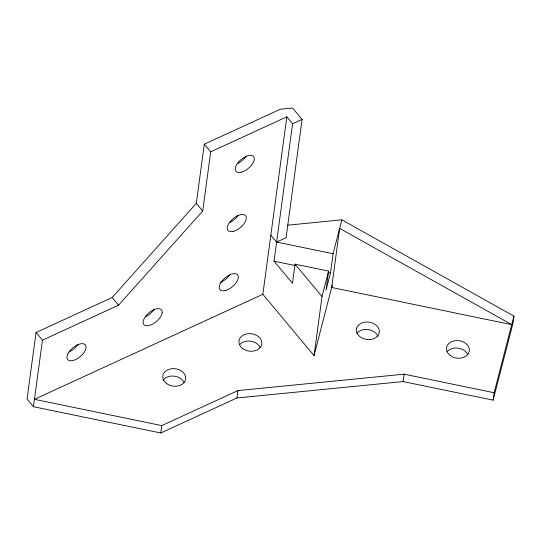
<?xml version="1.0" encoding="UTF-8"?>
<svg xmlns="http://www.w3.org/2000/svg" width="541" height="541" viewBox="0 0 541 541"><rect width="100%" height="100%" fill="white"/><g stroke="black" fill="none" stroke-linecap="round" stroke-linejoin="round"><path stroke-width="0.81" d="M270.831 235.186L276.613 242.07L286.094 237.722L302.067 119.433L292.559 108.011L280.4 109.208L204.302 144.183L196.309 203.335L112.176 297.489L36.044 332.499L27.05 399.042L33.447 406.704L160.778 432.989L236.911 397.987L403.079 381.561L493.115 400.144L512.949 323.532L513.95 316.133L341.865 219.829L287.46 225.218M33.447 406.704L42.448 340.161L36.044 332.499M160.778 432.989L161.779 425.598L237.912 390.588L404.08 374.169L494.116 392.752L493.115 400.144M42.448 340.161L118.58 305.151L202.706 210.997L210.706 151.845L204.302 144.183M236.911 397.987L237.912 390.588M332.275 285.161L314.044 355.606L262.845 294.29L286.838 116.842L210.706 151.845M341.865 219.829L333.094 253.729L330.517 272.826L326.02 290.192L328.603 271.095L295.034 264.17L292.458 283.268L274.037 261.168L292.58 123.747L286.838 116.842M314.044 355.606L322.03 296.502L328.603 271.095M403.079 381.561L404.08 374.169M494.116 392.752L513.95 316.133M262.845 294.29L34.448 399.312L161.779 425.598M292.58 123.747L302.067 119.433M276.613 242.07L333.094 253.729M274.037 261.168L295.318 265.557M328.062 272.319L330.517 272.826M295.034 264.17L322.03 296.502M196.309 203.335L202.706 210.997M112.176 297.489L118.58 305.151M246.114 156.166A11.51 5.735 -39.9 0 1 237.371 163.653M162.949 380.391A11.51 8.764 7.7 0 1 173.965 376.096A11.51 8.764 7.7 0 1 184.096 382.595M230.121 274.463A11.51 5.735 -39.9 0 1 220.146 282.456M356.871 333.351A11.51 8.764 7.7 0 1 368.232 329.557A11.51 8.764 7.7 0 1 377.916 336.455M238.114 215.311A11.51 5.735 -39.9 0 1 229.377 222.797M77.931 344.36A11.51 5.735 -39.9 0 1 69.248 351.9M154.165 309.188A11.51 5.735 -39.9 0 1 145.556 316.81M447.089 351.711A11.51 8.764 7.7 0 1 458.126 348.12A11.51 8.764 7.7 0 1 467.762 354.558M239.555 344.739A11.51 8.764 7.7 0 1 250.591 341.148A11.51 8.764 7.7 0 1 260.228 347.586M331.816 286.419L331.674 287.481L511.745 324.647L339.66 228.383L331.816 286.419M356.762 328.029L356.411 330.287A11.51 8.764 7.7 0 0 372.85 339.031A11.51 8.764 7.7 0 0 375.136 324.417A11.51 8.764 7.7 0 0 356.762 328.029M162.192 312.61L161.685 314.646A11.51 5.735 -39.9 0 1 145.982 325.743A11.51 5.735 -39.9 0 1 149.235 312.61A11.51 5.735 -39.9 0 1 162.192 312.61M67.53 354.659L66.983 356.715A11.51 5.735 -39.9 0 0 79.757 356.986A11.51 5.735 -39.9 0 0 83.3 343.738A11.51 5.735 -39.9 0 0 67.53 354.659M242.841 348.647A11.51 8.764 7.7 0 0 261.634 344.766A11.51 8.764 7.7 0 0 246.655 333.905A11.51 8.764 7.7 0 0 242.841 348.647M241.34 172.194A11.51 5.735 -39.9 0 0 254.223 157.776A11.51 5.735 -39.9 0 0 238.75 161.786A11.51 5.735 -39.9 0 0 241.34 172.194M225.347 290.49A11.51 5.735 -39.9 0 0 238.229 276.079A11.51 5.735 -39.9 0 0 222.757 280.082A11.51 5.735 -39.9 0 0 225.347 290.49M166.709 383.657A11.51 8.764 7.7 0 0 185.502 379.768A11.51 8.764 7.7 0 0 170.53 368.915A11.51 8.764 7.7 0 0 166.709 383.657M233.347 231.345A11.51 5.735 -39.9 0 0 246.223 216.927A11.51 5.735 -39.9 0 0 230.75 220.931A11.51 5.735 -39.9 0 0 233.347 231.345M450.376 355.62A11.51 8.764 7.7 0 0 469.169 351.731A11.51 8.764 7.7 0 0 454.197 340.871A11.51 8.764 7.7 0 0 450.376 355.62"/></g></svg>
